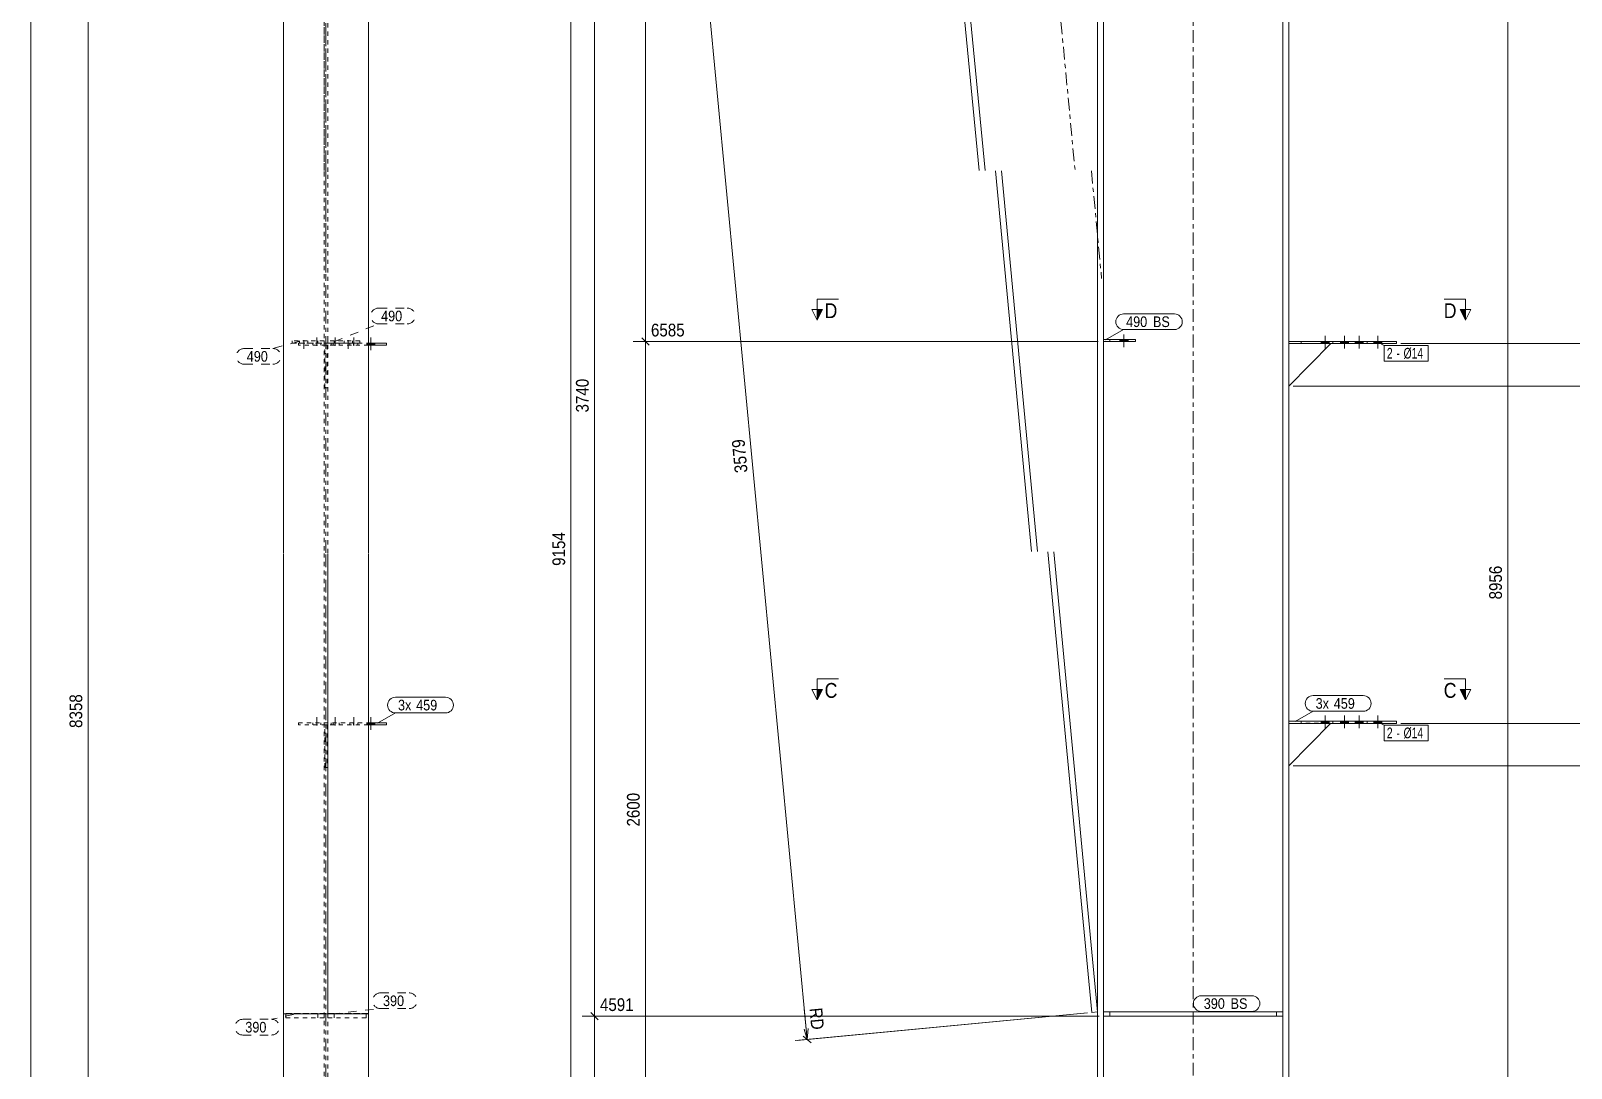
# Model space of a CAD drawing. Header units: millimetres. Extents: x 2 to 579, y 1 to 825.
# Drawn here: x 5 to 367.5, y 304.9 to 549 of the extents above; entities that cross this region are included whole.
import ezdxf

# ---------------------------------------------------------------- set-up
doc = ezdxf.new("R2010")
doc.units = ezdxf.units.MM
for name, pattern in [('XKITLINE00', [0]), ('XKITLINE01', [4, 1, -1, 1, -1]), ('XKITLINE02', [4, 2, -2]), ('XKITLINE03', [6, 3, -1, 1, -1])]:
    doc.linetypes.add(name, pattern=pattern)
for name, color, linetype, lineweight in [('Bolt', 3, 'Continuous', 0), ('BoltMark', 7, 'Continuous', 0), ('Dimensions', 7, 'Continuous', 0), ('DrawingSheet', 5, 'Continuous', 0), ('Part', 2, 'Continuous', 0), ('PartMark', 7, 'Continuous', 0), ('Section', 6, 'Continuous', 0)]:
    doc.layers.add(name, color=color, linetype=linetype, lineweight=lineweight)
doc.styles.add('ARIAL', font='ARIAL.TTF')
doc.styles.add('ARIAL_NARROW', font='ARIALN.TTF')

# ---------------------------------------------------------------- blocks, each defined once
blk = doc.blocks.new('*A19')
at = {"layer": 'Bolt'}
for points in [[(310.5, 386.52), (310.5, 386.02), (308.62, 386.02), (308.62, 386.52)], [(318.55, 386.52), (318.55, 386.02), (316.67, 386.02), (316.67, 386.52)]]:
    blk.add_hatch(color=3, dxfattribs=at).paths.add_polyline_path(points, flags=17)
at = {"layer": 'Bolt', "color": 3, "linetype": 'XKITLINE00', "lineweight": 0}
for p, q in [((309.56, 387.86), (309.56, 384.86)), ((317.61, 387.86), (317.61, 384.86)), ((308.62, 386.52), (308.62, 386.02)), ((310.5, 386.52), (310.5, 386.02)), ((316.67, 386.52), (316.67, 386.02)), ((318.55, 386.52), (318.55, 386.02))]:
    blk.add_line(p, q, dxfattribs=at)
blk = doc.blocks.new('*A20')
at = {"layer": 'Bolt'}
for points in [[(310.5, 386.52), (310.5, 386.02), (308.62, 386.02), (308.62, 386.52)], [(318.55, 386.52), (318.55, 386.02), (316.67, 386.02), (316.67, 386.52)]]:
    blk.add_hatch(color=3, dxfattribs=at).paths.add_polyline_path(points, flags=17)
at = {"layer": 'Bolt', "color": 3, "linetype": 'XKITLINE00', "lineweight": 0}
for p, q in [((309.56, 387.86), (309.56, 384.86)), ((317.61, 387.86), (317.61, 384.86)), ((308.62, 386.52), (308.62, 386.02)), ((310.5, 386.52), (310.5, 386.02)), ((316.67, 386.52), (316.67, 386.02)), ((318.55, 386.52), (318.55, 386.02))]:
    blk.add_line(p, q, dxfattribs=at)
blk = doc.blocks.new('*A21')
at = {"layer": 'Bolt'}
for points in [[(310.5, 475.86), (310.5, 475.36), (308.62, 475.36), (308.62, 475.86)], [(318.55, 475.86), (318.55, 475.36), (316.67, 475.36), (316.67, 475.86)]]:
    blk.add_hatch(color=3, dxfattribs=at).paths.add_polyline_path(points, flags=17)
at = {"layer": 'Bolt', "color": 3, "linetype": 'XKITLINE00', "lineweight": 0}
for p, q in [((308.62, 475.86), (308.62, 475.36)), ((309.56, 477.2), (309.56, 474.2)), ((310.5, 475.86), (310.5, 475.36)), ((316.67, 475.86), (316.67, 475.36)), ((317.61, 477.2), (317.61, 474.2)), ((318.55, 475.86), (318.55, 475.36))]:
    blk.add_line(p, q, dxfattribs=at)
blk = doc.blocks.new('*A22')
at = {"layer": 'Bolt'}
for points in [[(310.5, 475.86), (310.5, 475.36), (308.62, 475.36), (308.62, 475.86)], [(318.55, 475.86), (318.55, 475.36), (316.67, 475.36), (316.67, 475.86)]]:
    blk.add_hatch(color=3, dxfattribs=at).paths.add_polyline_path(points, flags=17)
at = {"layer": 'Bolt', "color": 3, "linetype": 'XKITLINE00', "lineweight": 0}
for p, q in [((308.62, 475.86), (308.62, 475.36)), ((309.56, 477.2), (309.56, 474.2)), ((310.5, 475.86), (310.5, 475.36)), ((316.67, 475.86), (316.67, 475.36)), ((317.61, 477.2), (317.61, 474.2)), ((318.55, 475.86), (318.55, 475.36))]:
    blk.add_line(p, q, dxfattribs=at)
blk = doc.blocks.new('*A25')
at = {"layer": 'Bolt', "color": 3, "linetype": 'XKITLINE02', "lineweight": 0}
for p, q in [((261.25, 475.86), (261.25, 476.36)), ((262.23, 474.51), (262.23, 477.51)), ((263.21, 475.86), (263.21, 476.36))]:
    blk.add_line(p, q, dxfattribs=at)
blk = doc.blocks.new('*A26')
at = {"layer": 'Bolt'}
blk.add_hatch(color=3, dxfattribs=at).paths.add_polyline_path([(261.25, 475.86), (261.25, 476.36), (263.21, 476.36), (263.21, 475.86)], flags=17)
at = {"layer": 'Bolt', "color": 3, "linetype": 'XKITLINE00', "lineweight": 0}
for p, q in [((261.25, 475.86), (261.25, 476.36)), ((262.23, 474.51), (262.23, 477.51)), ((263.21, 475.86), (263.21, 476.36))]:
    blk.add_line(p, q, dxfattribs=at)
blk = doc.blocks.new('*A30')
at = {"layer": 'Part'}
blk.add_hatch(color=2, dxfattribs=at).paths.add_polyline_path([(300.23, 208.45), (301.83, 208.45), (301.03, 207.05)], flags=17)
at = {"layer": 'Part', "color": 7, "linetype": 'XKITLINE01', "lineweight": 0}
for p, q in [((301.03, 672.6), (256.03, 637.13)), ((257.43, 638.23), (257.43, 610.55)), ((256.03, 637.13), (256.03, 610.7)), ((256.03, 166.66), (301.03, 166.66))]:
    blk.add_line(p, q, dxfattribs=at)
at = {"layer": 'Part', "color": 2, "linetype": 'XKITLINE00', "lineweight": 0}
for p, q in [((299.63, 671.5), (299.63, 516.14)), ((301.03, 516.14), (301.03, 672.6)), ((256.03, 610.7), (256.03, 516.14)), ((257.43, 610.55), (257.43, 516.14)), ((256.03, 516.04), (256.03, 426.48)), ((257.43, 516.04), (257.43, 426.48)), ((299.63, 516.04), (299.63, 426.48)), ((301.03, 426.48), (301.03, 516.04)), ((256.03, 426.38), (256.03, 207.14)), ((257.43, 426.38), (257.43, 207.14)), ((299.63, 426.38), (299.63, 207.14)), ((301.03, 207.14), (301.03, 426.38)), ((256.03, 207.04), (256.03, 166.66)), ((257.43, 207.04), (257.43, 166.66)), ((299.63, 207.04), (299.63, 166.66)), ((301.03, 207.05), (300.23, 208.45)), ((300.23, 208.45), (301.83, 208.45)), ((301.83, 208.45), (301.03, 207.05)), ((301.03, 166.66), (301.03, 207.04))]:
    blk.add_line(p, q, dxfattribs=at)
at = {"layer": 'Part', "color": 7, "linetype": 'XKITLINE03', "lineweight": 0}
for p, q in [((278.53, 516.14), (278.53, 664.87)), ((278.53, 426.48), (278.53, 516.04)), ((278.53, 207.14), (278.53, 426.38)), ((278.53, 156.66), (278.53, 207.04))]:
    blk.add_line(p, q, dxfattribs=at)
at = {"layer": 'Part', "color": 2, "linetype": 'XKITLINE00', "lineweight": 0}
blk.add_circle((301.03, 207.95), 1, dxfattribs=at)
blk = doc.blocks.new('*A32')
at = {"layer": 'Part', "color": 7, "linetype": 'XKITLINE01', "lineweight": 0}
for p, q in [((299.63, 318.13), (257.43, 318.13)), ((257.43, 318.13), (257.43, 317.13)), ((257.43, 317.13), (299.63, 317.13)), ((258.93, 317.13), (258.93, 318.13)), ((298.13, 317.13), (298.13, 318.13)), ((299.63, 317.13), (299.63, 318.13))]:
    blk.add_line(p, q, dxfattribs=at)
blk = doc.blocks.new('*A33')
at = {"layer": 'Part', "color": 2, "linetype": 'XKITLINE00', "lineweight": 0}
for p, q in [((257.43, 318.13), (299.63, 318.13)), ((257.43, 317.13), (299.63, 317.13))]:
    blk.add_line(p, q, dxfattribs=at)
at = {"layer": 'Part', "color": 7, "linetype": 'XKITLINE01', "lineweight": 0}
for p, q in [((257.43, 318.13), (257.43, 317.13)), ((258.93, 317.13), (258.93, 318.13)), ((298.13, 318.13), (298.13, 317.13)), ((299.63, 317.13), (299.63, 318.13))]:
    blk.add_line(p, q, dxfattribs=at)
blk = doc.blocks.new('*A34')
at = {"layer": 'Part', "color": 7, "linetype": 'XKITLINE01', "lineweight": 0}
for p, q in [((219.38, 608.24), (254.87, 636.21)), ((254.87, 636.21), (256.03, 635.66)), ((256.04, 635.66), (254.87, 636.21)), ((256.03, 516.14), (256.03, 635.66)), ((256.03, 635.66), (256.04, 635.66)), ((256.03, 516.14), (256.04, 635.66)), ((256.03, 426.48), (256.03, 516.04)), ((256.03, 426.48), (256.03, 516.04)), ((256.03, 318.13), (256.03, 426.38)), ((256.03, 318.13), (256.03, 426.38))]:
    blk.add_line(p, q, dxfattribs=at)
at = {"layer": 'Part', "color": 7, "linetype": 'XKITLINE03', "lineweight": 0}
for p, q in [((239.47, 634.77), (250.73, 516.14)), ((254.57, 516.04), (256.98, 490.71))]:
    blk.add_line(p, q, dxfattribs=at)
at = {"layer": 'Part', "color": 2, "linetype": 'XKITLINE00', "lineweight": 0}
for p, q in [((220.69, 609.27), (229.54, 516.14)), ((228.13, 516.14), (219.38, 608.24)), ((240.47, 426.48), (231.97, 516.04)), ((233.38, 516.04), (241.88, 426.48)), ((254.64, 318), (244.35, 426.38)), ((245.75, 426.38), (256.03, 318.13)), ((256.03, 318.13), (254.64, 318))]:
    blk.add_line(p, q, dxfattribs=at)
blk = doc.blocks.new('*A45')
at = {"layer": 'Part', "color": 2, "linetype": 'XKITLINE00', "lineweight": 0}
blk.add_line((310.93, 386.03), (301.03, 376.02), dxfattribs=at)
at = {"layer": 'Part', "color": 7, "linetype": 'XKITLINE01', "lineweight": 0}
for p, q in [((301.03, 386.02), (310.93, 386.03)), ((301.03, 376.02), (301.03, 386.02))]:
    blk.add_line(p, q, dxfattribs=at)
blk = doc.blocks.new('*A46')
at = {"layer": 'Part', "color": 2, "linetype": 'XKITLINE00', "lineweight": 0}
for p, q in [((326.37, 386.52), (301.03, 386.52)), ((326.37, 386.02), (301.03, 386.02)), ((303.91, 386.02), (303.91, 386.52)), ((319.46, 386.02), (319.46, 386.52)), ((326.37, 386.02), (326.37, 386.52))]:
    blk.add_line(p, q, dxfattribs=at)
at = {"layer": 'Part', "color": 7, "linetype": 'XKITLINE01', "lineweight": 0}
for p, q in [((301.03, 386.52), (301.03, 386.02)), ((301.03, 386.02), (301.03, 386.52)), ((311.42, 386.02), (311.42, 386.52))]:
    blk.add_line(p, q, dxfattribs=at)
blk = doc.blocks.new('*A47')
at = {"layer": 'Part', "color": 2, "linetype": 'XKITLINE00', "lineweight": 0}
blk.add_line((310.93, 475.37), (301.03, 465.36), dxfattribs=at)
at = {"layer": 'Part', "color": 7, "linetype": 'XKITLINE01', "lineweight": 0}
for p, q in [((301.03, 475.36), (310.93, 475.37)), ((301.03, 465.36), (301.03, 475.36))]:
    blk.add_line(p, q, dxfattribs=at)
blk = doc.blocks.new('*A48')
at = {"layer": 'Part', "color": 2, "linetype": 'XKITLINE00', "lineweight": 0}
for p, q in [((326.37, 475.86), (301.03, 475.86)), ((326.37, 475.36), (301.03, 475.36)), ((303.91, 475.36), (303.91, 475.86)), ((319.46, 475.36), (319.46, 475.86)), ((326.37, 475.36), (326.37, 475.86))]:
    blk.add_line(p, q, dxfattribs=at)
at = {"layer": 'Part', "color": 7, "linetype": 'XKITLINE01', "lineweight": 0}
for p, q in [((301.03, 475.86), (301.03, 475.36)), ((301.03, 475.36), (301.03, 475.86)), ((311.42, 475.36), (311.42, 475.86))]:
    blk.add_line(p, q, dxfattribs=at)
blk = doc.blocks.new('*A51')
at = {"layer": 'Part', "color": 7, "linetype": 'XKITLINE01', "lineweight": 0}
for p, q in [((264.93, 476.36), (257.43, 476.36)), ((257.43, 476.36), (257.43, 475.86)), ((257.43, 475.86), (264.93, 475.86)), ((258.93, 475.86), (258.93, 476.36)), ((264.93, 475.86), (264.93, 476.36))]:
    blk.add_line(p, q, dxfattribs=at)
blk = doc.blocks.new('*A52')
at = {"layer": 'Part', "color": 2, "linetype": 'XKITLINE00', "lineweight": 0}
for p, q in [((257.43, 476.36), (264.93, 476.36)), ((264.93, 475.86), (257.43, 475.86)), ((264.93, 476.36), (264.93, 475.86))]:
    blk.add_line(p, q, dxfattribs=at)
at = {"layer": 'Part', "color": 7, "linetype": 'XKITLINE01', "lineweight": 0}
for p, q in [((257.43, 475.86), (257.43, 476.36)), ((258.93, 475.86), (258.93, 476.36))]:
    blk.add_line(p, q, dxfattribs=at)
blk = doc.blocks.new('*A57')
at = {"layer": 'Bolt'}
for points in [[(315.06, 386.52), (315.06, 386.02), (313.16, 386.02), (313.16, 386.52)], [(322.95, 386.52), (322.95, 386.02), (321.05, 386.02), (321.05, 386.52)]]:
    blk.add_hatch(color=3, dxfattribs=at).paths.add_polyline_path(points, flags=17)
at = {"layer": 'Bolt', "color": 3, "linetype": 'XKITLINE00', "lineweight": 0}
for p, q in [((314.11, 387.86), (314.11, 384.86)), ((322, 387.86), (322, 384.86)), ((313.16, 386.52), (313.16, 386.02)), ((315.06, 386.52), (315.06, 386.02)), ((321.05, 386.52), (321.05, 386.02)), ((322.95, 386.52), (322.95, 386.02))]:
    blk.add_line(p, q, dxfattribs=at)
blk = doc.blocks.new('*A58')
at = {"layer": 'Bolt'}
for points in [[(315.06, 475.86), (315.06, 475.36), (313.16, 475.36), (313.16, 475.86)], [(322.95, 475.86), (322.95, 475.36), (321.05, 475.36), (321.05, 475.86)]]:
    blk.add_hatch(color=3, dxfattribs=at).paths.add_polyline_path(points, flags=17)
at = {"layer": 'Bolt', "color": 3, "linetype": 'XKITLINE00', "lineweight": 0}
for p, q in [((313.16, 475.86), (313.16, 475.36)), ((314.11, 477.2), (314.11, 474.2)), ((315.06, 475.86), (315.06, 475.36)), ((321.05, 475.86), (321.05, 475.36)), ((322, 477.2), (322, 474.2)), ((322.95, 475.86), (322.95, 475.36))]:
    blk.add_line(p, q, dxfattribs=at)
blk = doc.blocks.new('*A65')
at = {"layer": 'Bolt'}
blk.add_hatch(color=3, dxfattribs=at).paths.add_polyline_path([(85.94, 386.16), (85.94, 385.66), (84.07, 385.66), (84.07, 386.16)], flags=17)
at = {"layer": 'Bolt', "color": 3, "linetype": 'XKITLINE02', "lineweight": 0}
for p, q in [((80.05, 386.16), (80.05, 385.66)), ((80.99, 387.5), (80.99, 384.5)), ((81.93, 386.16), (81.93, 385.66))]:
    blk.add_line(p, q, dxfattribs=at)
at = {"layer": 'Bolt', "color": 3, "linetype": 'XKITLINE00', "lineweight": 0}
for p, q in [((84.07, 386.16), (84.07, 385.66)), ((85.01, 387.5), (85.01, 384.5)), ((85.94, 386.16), (85.94, 385.66))]:
    blk.add_line(p, q, dxfattribs=at)
blk = doc.blocks.new('*A66')
at = {"layer": 'Bolt'}
blk.add_hatch(color=3, dxfattribs=at).paths.add_polyline_path([(85.94, 386.16), (85.94, 385.66), (84.07, 385.66), (84.07, 386.16)], flags=17)
at = {"layer": 'Bolt', "color": 3, "linetype": 'XKITLINE02', "lineweight": 0}
for p, q in [((80.05, 386.16), (80.05, 385.66)), ((80.99, 387.5), (80.99, 384.5)), ((81.93, 386.16), (81.93, 385.66))]:
    blk.add_line(p, q, dxfattribs=at)
at = {"layer": 'Bolt', "color": 3, "linetype": 'XKITLINE00', "lineweight": 0}
for p, q in [((84.07, 386.16), (84.07, 385.66)), ((85.01, 387.5), (85.01, 384.5)), ((85.94, 386.16), (85.94, 385.66))]:
    blk.add_line(p, q, dxfattribs=at)
blk = doc.blocks.new('*A67')
at = {"layer": 'Bolt'}
blk.add_hatch(color=3, dxfattribs=at).paths.add_polyline_path([(85.94, 475.5), (85.94, 475), (84.07, 475), (84.07, 475.5)], flags=17)
at = {"layer": 'Bolt', "color": 3, "linetype": 'XKITLINE02', "lineweight": 0}
for p, q in [((80.05, 475.5), (80.05, 475)), ((80.99, 476.84), (80.99, 473.84)), ((81.93, 475.5), (81.93, 475))]:
    blk.add_line(p, q, dxfattribs=at)
at = {"layer": 'Bolt', "color": 3, "linetype": 'XKITLINE00', "lineweight": 0}
for p, q in [((84.07, 475.5), (84.07, 475)), ((85.01, 476.84), (85.01, 473.84)), ((85.94, 475.5), (85.94, 475))]:
    blk.add_line(p, q, dxfattribs=at)
blk = doc.blocks.new('*A68')
at = {"layer": 'Bolt'}
blk.add_hatch(color=3, dxfattribs=at).paths.add_polyline_path([(85.94, 475.5), (85.94, 475), (84.07, 475), (84.07, 475.5)], flags=17)
at = {"layer": 'Bolt', "color": 3, "linetype": 'XKITLINE02', "lineweight": 0}
for p, q in [((80.05, 475.5), (80.05, 475)), ((80.99, 476.84), (80.99, 473.84)), ((81.93, 475.5), (81.93, 475))]:
    blk.add_line(p, q, dxfattribs=at)
at = {"layer": 'Bolt', "color": 3, "linetype": 'XKITLINE00', "lineweight": 0}
for p, q in [((84.07, 475.5), (84.07, 475)), ((85.01, 476.84), (85.01, 473.84)), ((85.94, 475.5), (85.94, 475))]:
    blk.add_line(p, q, dxfattribs=at)
blk = doc.blocks.new('*A71')
at = {"layer": 'Bolt', "color": 3, "linetype": 'XKITLINE02', "lineweight": 0}
for p, q in [((68.23, 475.5), (68.23, 476)), ((69.21, 474.15), (69.21, 477.15)), ((70.19, 475.5), (70.19, 476))]:
    blk.add_line(p, q, dxfattribs=at)
blk = doc.blocks.new('*A72')
at = {"layer": 'Bolt', "color": 3, "linetype": 'XKITLINE02', "lineweight": 0}
for p, q in [((78.73, 475.5), (78.73, 476)), ((79.71, 474.15), (79.71, 477.15)), ((80.69, 475.5), (80.69, 476))]:
    blk.add_line(p, q, dxfattribs=at)
blk = doc.blocks.new('*A76')
at = {"layer": 'Part'}
blk.add_hatch(color=2, dxfattribs=at).paths.add_polyline_path([(73.66, 208.08), (75.26, 208.08), (74.46, 206.68)], flags=17)
at = {"layer": 'Part', "color": 7, "linetype": 'XKITLINE01', "lineweight": 0}
for p, q in [((64.46, 672.24), (64.46, 515.78)), ((84.46, 672.24), (64.46, 672.24)), ((64.46, 671.13), (74.01, 671.13)), ((74.01, 671.13), (74.01, 515.78)), ((74.91, 515.78), (74.91, 671.13)), ((74.91, 671.13), (84.46, 671.13)), ((84.46, 515.78), (84.46, 672.24)), ((64.46, 637.86), (74.01, 637.86)), ((64.46, 636.76), (84.46, 636.76)), ((74.91, 637.86), (84.46, 637.86)), ((64.46, 515.68), (64.46, 426.12)), ((74.01, 515.68), (74.01, 426.12)), ((74.91, 426.12), (74.91, 515.68)), ((84.46, 426.12), (84.46, 515.68)), ((64.46, 426.02), (64.46, 317.63)), ((74.01, 426.02), (74.01, 206.78)), ((74.91, 206.78), (74.91, 426.02)), ((84.46, 317.63), (84.46, 426.02)), ((74.01, 206.68), (74.01, 166.3)), ((74.91, 166.3), (74.91, 206.68)), ((64.46, 166.3), (84.46, 166.3))]:
    blk.add_line(p, q, dxfattribs=at)
at = {"layer": 'Part', "color": 7, "linetype": 'XKITLINE03', "lineweight": 0}
for p, q in [((74.46, 515.78), (74.46, 664.5)), ((74.46, 426.12), (74.46, 515.68)), ((74.46, 206.78), (74.46, 426.02)), ((74.46, 156.3), (74.46, 206.68))]:
    blk.add_line(p, q, dxfattribs=at)
at = {"layer": 'Part', "color": 2, "linetype": 'XKITLINE00', "lineweight": 0}
for p, q in [((64.46, 206.78), (64.46, 317.63)), ((84.46, 317.63), (84.46, 206.78)), ((64.46, 166.3), (64.46, 206.68)), ((74.46, 206.68), (73.66, 208.08)), ((73.66, 208.08), (75.26, 208.08)), ((75.26, 208.08), (74.46, 206.68)), ((84.46, 206.68), (84.46, 166.3))]:
    blk.add_line(p, q, dxfattribs=at)
blk.add_circle((74.46, 207.58), 1, dxfattribs=at)
blk = doc.blocks.new('*A78')
at = {"layer": 'Part', "color": 7, "linetype": 'XKITLINE01', "lineweight": 0}
for p, q in [((74.01, 317.76), (65.01, 317.76)), ((65.01, 317.76), (65.01, 316.76)), ((65.01, 316.76), (74.01, 316.76)), ((72.51, 317.76), (72.51, 316.76)), ((74.01, 316.76), (74.01, 317.76))]:
    blk.add_line(p, q, dxfattribs=at)
blk = doc.blocks.new('*A79')
at = {"layer": 'Part', "color": 7, "linetype": 'XKITLINE01', "lineweight": 0}
for p, q in [((83.91, 317.76), (74.91, 317.76)), ((74.91, 317.76), (74.91, 316.76)), ((74.91, 316.76), (83.91, 316.76)), ((76.41, 317.76), (76.41, 316.76)), ((83.91, 316.76), (83.91, 317.76))]:
    blk.add_line(p, q, dxfattribs=at)
blk = doc.blocks.new('*A80')
at = {"layer": 'Part', "color": 7, "linetype": 'XKITLINE01', "lineweight": 0}
for p, q in [((74.01, 635.85), (74.01, 515.78)), ((74.91, 635.85), (74.01, 635.85)), ((74.01, 635.29), (74.91, 635.29)), ((74.91, 515.78), (74.91, 635.85)), ((74.01, 608.9), (64.46, 608.9)), ((64.46, 608.9), (64.46, 597.59)), ((64.46, 607.87), (84.46, 607.87)), ((84.46, 608.9), (74.91, 608.9)), ((84.46, 597.59), (84.46, 608.9)), ((74.01, 515.68), (74.01, 426.12)), ((74.91, 426.12), (74.91, 515.68)), ((74.01, 426.02), (74.01, 317.76)), ((74.91, 317.76), (74.91, 426.02)), ((84.46, 317.76), (64.46, 317.76))]:
    blk.add_line(p, q, dxfattribs=at)
at = {"layer": 'Part', "color": 7, "linetype": 'XKITLINE03', "lineweight": 0}
for p, q in [((74.46, 634.4), (74.46, 515.78)), ((74.46, 515.68), (74.46, 490.34))]:
    blk.add_line(p, q, dxfattribs=at)
at = {"layer": 'Part', "color": 2, "linetype": 'XKITLINE00', "lineweight": 0}
for p, q in [((64.46, 515.78), (64.46, 597.59)), ((84.46, 515.78), (84.46, 597.59)), ((64.46, 426.12), (64.46, 515.68)), ((84.46, 426.12), (84.46, 515.68)), ((64.46, 317.63), (64.46, 426.02)), ((84.46, 317.63), (84.46, 426.02)), ((84.46, 317.63), (64.46, 317.63))]:
    blk.add_line(p, q, dxfattribs=at)
blk = doc.blocks.new('*A91')
at = {"layer": 'Part', "color": 7, "linetype": 'XKITLINE01', "lineweight": 0}
for p, q in [((74.21, 385.66), (74.71, 385.66)), ((74.21, 375.66), (74.21, 385.66)), ((74.21, 385.66), (74.71, 385.66)), ((74.71, 385.66), (74.71, 375.66)), ((74.71, 375.66), (74.21, 375.66))]:
    blk.add_line(p, q, dxfattribs=at)
blk = doc.blocks.new('*A92')
at = {"layer": 'Part', "color": 7, "linetype": 'XKITLINE01', "lineweight": 0}
for p, q in [((67.96, 386.16), (67.96, 385.66)), ((67.96, 385.66), (67.96, 386.16)), ((67.96, 386.16), (84.46, 386.16)), ((84.46, 385.66), (67.96, 385.66)), ((76.18, 385.66), (76.18, 386.16)), ((80.96, 386.16), (80.96, 385.66)), ((80.96, 385.66), (80.96, 386.16))]:
    blk.add_line(p, q, dxfattribs=at)
at = {"layer": 'Part', "color": 2, "linetype": 'XKITLINE00', "lineweight": 0}
for p, q in [((88.72, 386.16), (84.46, 386.16)), ((88.72, 385.66), (84.46, 385.66)), ((88.72, 386.16), (88.72, 385.66))]:
    blk.add_line(p, q, dxfattribs=at)
blk = doc.blocks.new('*A93')
at = {"layer": 'Part', "color": 7, "linetype": 'XKITLINE01', "lineweight": 0}
for p, q in [((74.21, 475), (74.71, 475)), ((74.21, 465), (74.21, 475)), ((74.21, 475), (74.71, 475)), ((74.71, 475), (74.71, 465)), ((74.71, 465), (74.21, 465))]:
    blk.add_line(p, q, dxfattribs=at)
blk = doc.blocks.new('*A94')
at = {"layer": 'Part', "color": 7, "linetype": 'XKITLINE01', "lineweight": 0}
for p, q in [((67.96, 475.5), (67.96, 475)), ((67.96, 475), (67.96, 475.5)), ((67.96, 475.5), (84.46, 475.5)), ((84.46, 475), (67.96, 475)), ((76.18, 475), (76.18, 475.5)), ((80.96, 475.5), (80.96, 475)), ((80.96, 475), (80.96, 475.5))]:
    blk.add_line(p, q, dxfattribs=at)
at = {"layer": 'Part', "color": 2, "linetype": 'XKITLINE00', "lineweight": 0}
for p, q in [((88.72, 475.5), (84.46, 475.5)), ((88.72, 475), (84.46, 475)), ((88.72, 475.5), (88.72, 475))]:
    blk.add_line(p, q, dxfattribs=at)
blk = doc.blocks.new('*A97')
at = {"layer": 'Part', "color": 7, "linetype": 'XKITLINE01', "lineweight": 0}
for p, q in [((74.01, 476), (66.51, 476)), ((66.51, 476), (66.51, 475.5)), ((66.51, 475.5), (74.01, 475.5)), ((72.51, 475.5), (72.51, 476)), ((74.01, 475.5), (74.01, 476))]:
    blk.add_line(p, q, dxfattribs=at)
blk = doc.blocks.new('*A98')
at = {"layer": 'Part', "color": 7, "linetype": 'XKITLINE01', "lineweight": 0}
for p, q in [((82.41, 476), (74.91, 476)), ((74.91, 476), (74.91, 475.5)), ((74.91, 475.5), (82.41, 475.5)), ((76.41, 475.5), (76.41, 476)), ((82.41, 475.5), (82.41, 476))]:
    blk.add_line(p, q, dxfattribs=at)
blk = doc.blocks.new('*A103')
at = {"layer": 'Bolt', "color": 3, "linetype": 'XKITLINE02', "lineweight": 0}
for p, q in [((71.35, 386.16), (71.35, 385.66)), ((72.3, 387.5), (72.3, 384.5)), ((73.25, 386.16), (73.25, 385.66)), ((75.68, 386.16), (75.68, 385.66)), ((76.63, 387.5), (76.63, 384.5)), ((77.58, 386.16), (77.58, 385.66))]:
    blk.add_line(p, q, dxfattribs=at)
blk = doc.blocks.new('*A104')
at = {"layer": 'Bolt', "color": 3, "linetype": 'XKITLINE02', "lineweight": 0}
for p, q in [((71.35, 475.5), (71.35, 475)), ((72.3, 476.84), (72.3, 473.84)), ((73.25, 475.5), (73.25, 475)), ((75.68, 475.5), (75.68, 475)), ((76.63, 476.84), (76.63, 473.84)), ((77.58, 475.5), (77.58, 475))]:
    blk.add_line(p, q, dxfattribs=at)
blk = doc.blocks.new('*A177')
at = {"layer": 'DrawingSheet', "color": 5, "linetype": 'XKITLINE00', "lineweight": 0}
blk.add_line((5, 825), (5, 5), dxfattribs=at)
blk = doc.blocks.new('*A185')
at = {"layer": 'Dimensions', "color": 7, "linetype": 'XKITLINE00', "lineweight": 0}
blk.add_line((132.09, 164.66), (132.09, 690.38), dxfattribs=at)
at = {"layer": 'Dimensions', "color": 3, "style": 'ARIAL', "width": 0.85}
blk.add_text('9154', height=3, rotation=90.0002, dxfattribs=at).set_placement((130.74, 423.07))
blk = doc.blocks.new('*A192')
at = {"layer": 'Section'}
for points in [[(191.29, 394.02), (190.04, 391.52), (190.04, 394.02)], [(342.6, 394.02), (342.6, 391.52), (341.35, 394.02)]]:
    blk.add_hatch(color=3, dxfattribs=at).paths.add_polyline_path(points, flags=17)
at = {"layer": 'Section', "color": 1, "linetype": 'XKITLINE00', "lineweight": 0}
for p, q in [((190.04, 396.52), (195.04, 396.52)), ((190.04, 396.52), (190.04, 391.52)), ((342.6, 396.52), (337.6, 396.52)), ((342.6, 396.52), (342.6, 391.52))]:
    blk.add_line(p, q, dxfattribs=at)
at = {"layer": 'Section', "color": 3, "linetype": 'XKITLINE00', "lineweight": 0}
for p, q in [((190.04, 391.52), (188.79, 394.02)), ((191.29, 394.02), (188.79, 394.02)), ((190.04, 391.52), (191.29, 394.02)), ((341.35, 394.02), (343.85, 394.02)), ((342.6, 391.52), (341.35, 394.02)), ((343.85, 394.02), (342.6, 391.52))]:
    blk.add_line(p, q, dxfattribs=at)
at = {"layer": 'Section', "color": 7, "style": 'ARIAL', "width": 0.85}
for p in [(191.79, 392.02), (337.48, 392.02)]:
    blk.add_text('C', height=3.5, dxfattribs=at).set_placement(p)
blk = doc.blocks.new('*A194')
at = {"layer": 'Section'}
for points in [[(191.29, 483.36), (190.04, 480.86), (190.04, 483.36)], [(342.6, 483.36), (342.6, 480.86), (341.35, 483.36)]]:
    blk.add_hatch(color=3, dxfattribs=at).paths.add_polyline_path(points, flags=17)
at = {"layer": 'Section', "color": 1, "linetype": 'XKITLINE00', "lineweight": 0}
for p, q in [((190.04, 485.86), (195.04, 485.86)), ((190.04, 485.86), (190.04, 480.86)), ((342.6, 485.86), (337.6, 485.86)), ((342.6, 485.86), (342.6, 480.86))]:
    blk.add_line(p, q, dxfattribs=at)
at = {"layer": 'Section', "color": 3, "linetype": 'XKITLINE00', "lineweight": 0}
for p, q in [((190.04, 480.86), (188.79, 483.36)), ((191.29, 483.36), (188.79, 483.36)), ((190.04, 480.86), (191.29, 483.36)), ((341.35, 483.36), (343.85, 483.36)), ((342.6, 480.86), (341.35, 483.36)), ((343.85, 483.36), (342.6, 480.86))]:
    blk.add_line(p, q, dxfattribs=at)
at = {"layer": 'Section', "color": 7, "style": 'ARIAL', "width": 0.85}
for p in [(191.79, 481.36), (337.48, 481.36)]:
    blk.add_text('D', height=3.5, dxfattribs=at).set_placement(p)
blk = doc.blocks.new('*A196')
at = {"layer": 'Dimensions', "color": 7, "linetype": 'XKITLINE00', "lineweight": 0}
for p, q in [((302.03, 672.6), (354.93, 672.6)), ((351.68, 673.45), (353.38, 671.76)), ((352.53, 166.66), (352.53, 672.6)), ((351.68, 167.51), (353.38, 165.82)), ((302.03, 166.66), (354.93, 166.66))]:
    blk.add_line(p, q, dxfattribs=at)
at = {"layer": 'Dimensions', "color": 3}
for p in [(352.53, 672.6), (352.53, 166.66)]:
    blk.add_point(p, dxfattribs=at)
at = {"layer": 'Dimensions', "color": 3, "style": 'ARIAL', "width": 0.85}
blk.add_text('8956', height=3, rotation=90.0002, dxfattribs=at).set_placement((351.18, 415.18))
blk = doc.blocks.new('*A197')
at = {"layer": 'Dimensions', "color": 7, "linetype": 'XKITLINE00', "lineweight": 0}
for p, q in [((300.03, 672.6), (146.78, 672.6)), ((148.78, 673.45), (150.48, 671.76)), ((149.63, 475.86), (149.63, 672.6)), ((256.13, 475.86), (146.78, 475.86)), ((148.78, 476.71), (150.48, 475.02))]:
    blk.add_line(p, q, dxfattribs=at)
at = {"layer": 'Dimensions', "color": 3}
for p in [(149.63, 672.6), (149.63, 475.86)]:
    blk.add_point(p, dxfattribs=at)
at = {"layer": 'Dimensions', "color": 3, "style": 'ARIAL', "width": 0.85}
blk.add_text('8956', height=3, dxfattribs=at).set_placement((150.93, 673.8))
blk.add_text('2371', height=3, rotation=90.0002, dxfattribs=at).set_placement((148.28, 569.78))
blk = doc.blocks.new('*A198')
at = {"layer": 'Dimensions', "color": 7, "linetype": 'XKITLINE00', "lineweight": 0}
for p, q in [((270.19, 610.11), (134.78, 610.11)), ((136.78, 610.95), (138.48, 609.26)), ((137.63, 317.13), (137.63, 610.11)), ((256.43, 317.13), (134.78, 317.13)), ((136.78, 317.98), (138.48, 316.28))]:
    blk.add_line(p, q, dxfattribs=at)
at = {"layer": 'Dimensions', "color": 3}
for p in [(137.63, 610.11), (137.63, 317.13)]:
    blk.add_point(p, dxfattribs=at)
at = {"layer": 'Dimensions', "color": 3, "style": 'ARIAL', "width": 0.85}
blk.add_text('8331', height=3, dxfattribs=at).set_placement((138.93, 611.31))
blk.add_text('3740', height=3, rotation=90.0002, dxfattribs=at).set_placement((136.28, 459.17))
blk = doc.blocks.new('*A202')
at = {"layer": 'Dimensions', "color": 7, "linetype": 'XKITLINE00', "lineweight": 0}
for p, q in [((302.03, 376.02), (391.93, 376.02)), ((388.68, 376.87), (390.38, 375.18)), ((389.53, 256.02), (389.53, 376.02)), ((327.37, 256.02), (391.93, 256.02)), ((388.68, 256.87), (390.38, 255.18))]:
    blk.add_line(p, q, dxfattribs=at)
at = {"layer": 'Dimensions', "color": 3}
for p in [(389.53, 376.02), (389.53, 256.02)]:
    blk.add_point(p, dxfattribs=at)
at = {"layer": 'Dimensions', "color": 3, "style": 'ARIAL', "width": 0.85}
blk.add_text('5180', height=3, dxfattribs=at).set_placement((374.83, 377.22))
blk.add_text('1200', height=3, rotation=90.0002, dxfattribs=at).set_placement((388.18, 311.57))
blk = doc.blocks.new('*A203')
at = {"layer": 'Dimensions', "color": 7, "linetype": 'XKITLINE00', "lineweight": 0}
for p, q in [((327.37, 386.02), (391.93, 386.02)), ((388.68, 386.87), (390.38, 385.18)), ((389.53, 376.02), (389.53, 386.02)), ((302.03, 376.02), (391.93, 376.02)), ((388.68, 376.87), (390.38, 375.18))]:
    blk.add_line(p, q, dxfattribs=at)
at = {"layer": 'Dimensions', "color": 3}
for p in [(389.53, 386.02), (389.53, 376.02)]:
    blk.add_point(p, dxfattribs=at)
at = {"layer": 'Dimensions', "color": 3, "style": 'ARIAL', "width": 0.85}
blk.add_text('5280', height=3, dxfattribs=at).set_placement((379.33, 387.22))
blk.add_text('100', height=3, rotation=90.0002, dxfattribs=at).set_placement((388.18, 377.69))
blk = doc.blocks.new('*A204')
at = {"layer": 'Dimensions', "color": 7, "linetype": 'XKITLINE00', "lineweight": 0}
for p, q in [((302.03, 465.36), (391.93, 465.36)), ((388.68, 466.21), (390.38, 464.52)), ((389.53, 386.02), (389.53, 465.36)), ((327.37, 386.02), (391.93, 386.02)), ((388.68, 386.87), (390.38, 385.18))]:
    blk.add_line(p, q, dxfattribs=at)
at = {"layer": 'Dimensions', "color": 3}
for p in [(389.53, 465.36), (389.53, 386.02)]:
    blk.add_point(p, dxfattribs=at)
at = {"layer": 'Dimensions', "color": 3, "style": 'ARIAL', "width": 0.85}
blk.add_text('6480', height=3, dxfattribs=at).set_placement((374.83, 466.56))
blk.add_text('1200', height=3, rotation=90.0002, dxfattribs=at).set_placement((388.18, 421.24))
blk = doc.blocks.new('*A205')
at = {"layer": 'Dimensions', "color": 7, "linetype": 'XKITLINE00', "lineweight": 0}
for p, q in [((327.37, 475.36), (391.93, 475.36)), ((388.68, 476.21), (390.38, 474.52)), ((389.53, 465.36), (389.53, 475.36)), ((302.03, 465.36), (391.93, 465.36)), ((388.68, 466.21), (390.38, 464.52))]:
    blk.add_line(p, q, dxfattribs=at)
at = {"layer": 'Dimensions', "color": 3}
for p in [(389.53, 475.36), (389.53, 465.36)]:
    blk.add_point(p, dxfattribs=at)
at = {"layer": 'Dimensions', "color": 3, "style": 'ARIAL', "width": 0.85}
blk.add_text('6580', height=3, dxfattribs=at).set_placement((379.33, 476.56))
blk.add_text('100', height=3, rotation=90.0002, dxfattribs=at).set_placement((388.18, 467.03))
blk = doc.blocks.new('*A206')
at = {"layer": 'Dimensions', "color": 7, "linetype": 'XKITLINE00', "lineweight": 0}
for p, q in [((302.03, 555.02), (391.93, 555.02)), ((388.68, 555.87), (390.38, 554.18)), ((389.53, 475.36), (389.53, 555.02)), ((327.37, 475.36), (391.93, 475.36)), ((388.68, 476.21), (390.38, 474.52))]:
    blk.add_line(p, q, dxfattribs=at)
at = {"layer": 'Dimensions', "color": 3}
for p in [(389.53, 555.02), (389.53, 475.36)]:
    blk.add_point(p, dxfattribs=at)
at = {"layer": 'Dimensions', "color": 3, "style": 'ARIAL', "width": 0.85}
blk.add_text('7780', height=3, dxfattribs=at).set_placement((374.83, 556.22))
blk.add_text('1200', height=3, rotation=90.0002, dxfattribs=at).set_placement((388.18, 510.74))
blk = doc.blocks.new('*A213')
at = {"layer": 'Dimensions', "color": 7, "linetype": 'XKITLINE00', "lineweight": 0}
for p, q in [((219.81, 593.21), (158.65, 587.4)), ((160.56, 588.44), (162.41, 586.91)), ((187.7, 311.64), (161.48, 587.67)), ((253.64, 317.9), (184.86, 311.37)), ((253.64, 317.9), (185.31, 311.41)), ((187.01, 318.83), (187.7, 311.64)), ((186.77, 312.4), (188.62, 310.88)), ((186.96, 314.08), (187.7, 311.64)), ((187.96, 314.18), (187.7, 311.64))]:
    blk.add_line(p, q, dxfattribs=at)
at = {"layer": 'Dimensions', "color": 3}
for p in [(161.48, 587.67), (187.7, 311.64)]:
    blk.add_point(p, dxfattribs=at)
at = {"layer": 'Dimensions', "color": 7}
blk.add_point((187.7, 311.64), dxfattribs=at)
at = {"layer": 'Dimensions', "color": 3, "style": 'ARIAL', "width": 0.85}
for s, rotation, p in [('3579', 5.4259, (162.66, 588.99)), ('3579', 95.4261, (173.67, 445.1)), ('RD', -84.5743, (188.21, 318.94))]:
    blk.add_text(s, height=3, rotation=rotation, dxfattribs=at).set_placement(p)
blk = doc.blocks.new('*A220')
at = {"layer": 'BoltMark', "color": 7, "linetype": 'XKITLINE00', "lineweight": 0}
for p, q in [((322, 386.36), (323.5, 385.62)), ((323.5, 385.62), (333.79, 385.62)), ((323.5, 381.92), (323.5, 385.62)), ((333.79, 381.92), (333.79, 385.62)), ((323.5, 381.92), (333.79, 381.92))]:
    blk.add_line(p, q, dxfattribs=at)
at = {"layer": 'BoltMark', "color": 3, "style": 'ARIAL_NARROW', "width": 0.85}
for s, p in [('2', (324.1, 382.52)), ('Ø14', (328.03, 382.52)), ('-', (326.37, 382.52))]:
    blk.add_text(s, height=2.5, dxfattribs=at).set_placement(p)
blk = doc.blocks.new('*A221')
at = {"layer": 'BoltMark', "color": 7, "linetype": 'XKITLINE00', "lineweight": 0}
for p, q in [((322, 475.7), (323.5, 474.96)), ((323.5, 474.96), (333.79, 474.96)), ((323.5, 471.26), (323.5, 474.96)), ((333.79, 471.26), (333.79, 474.96)), ((323.5, 471.26), (333.79, 471.26))]:
    blk.add_line(p, q, dxfattribs=at)
at = {"layer": 'BoltMark', "color": 3, "style": 'ARIAL_NARROW', "width": 0.85}
for s, p in [('2', (324.1, 471.86)), ('-', (326.37, 471.86)), ('Ø14', (328.03, 471.86))]:
    blk.add_text(s, height=2.5, dxfattribs=at).set_placement(p)
blk = doc.blocks.new('*A238')
at = {"layer": 'PartMark', "color": 7, "linetype": 'XKITLINE00', "lineweight": 0}
for p, q in [((306.74, 392.55), (318.52, 392.55)), ((302.5, 386.45), (306.74, 388.85)), ((306.74, 388.85), (318.52, 388.85))]:
    blk.add_line(p, q, dxfattribs=at)
for centre, start, end in [((306.74, 390.7), 90, 270), ((318.52, 390.7), 270, 90)]:
    blk.add_arc(centre, 1.85, start, end, dxfattribs=at)
at = {"layer": 'PartMark', "color": 3, "style": 'ARIAL', "width": 0.85}
for s, p in [('3x', (307.34, 389.45)), ('459', (311.61, 389.45))]:
    blk.add_text(s, height=2.5, dxfattribs=at).set_placement(p)
blk = doc.blocks.new('*A240')
at = {"layer": 'PartMark', "color": 7, "linetype": 'XKITLINE00', "lineweight": 0}
for p, q in [((262.15, 482.37), (274.11, 482.37)), ((257.91, 476.28), (262.15, 478.67)), ((262.15, 478.67), (274.11, 478.67))]:
    blk.add_line(p, q, dxfattribs=at)
for centre, start, end in [((262.15, 480.52), 90, 270), ((274.11, 480.52), 270, 90)]:
    blk.add_arc(centre, 1.85, start, end, dxfattribs=at)
at = {"layer": 'PartMark', "color": 3, "style": 'ARIAL', "width": 0.85}
for s, p in [('490', (262.75, 479.27)), ('BS', (269.06, 479.27))]:
    blk.add_text(s, height=2.5, dxfattribs=at).set_placement(p)
blk = doc.blocks.new('*A241')
at = {"layer": 'PartMark', "color": 7, "linetype": 'XKITLINE00', "lineweight": 0}
for p, q in [((280.42, 321.93), (292.38, 321.93)), ((280.42, 318.23), (292.38, 318.23))]:
    blk.add_line(p, q, dxfattribs=at)
for centre, start, end in [((280.42, 320.08), 90, 270), ((292.38, 320.08), 270, 90)]:
    blk.add_arc(centre, 1.85, start, end, dxfattribs=at)
at = {"layer": 'PartMark', "color": 3, "style": 'ARIAL', "width": 0.85}
for s, p in [('390', (281.02, 318.83)), ('BS', (287.33, 318.83))]:
    blk.add_text(s, height=2.5, dxfattribs=at).set_placement(p)
blk = doc.blocks.new('*A246')
at = {"layer": 'Dimensions', "color": 7, "linetype": 'XKITLINE00', "lineweight": 0}
for p, q in [((256.13, 475.86), (146.78, 475.86)), ((148.78, 476.71), (150.48, 475.02)), ((149.63, 256.52), (149.63, 475.86)), ((148.78, 257.37), (150.48, 255.68)), ((256.13, 256.52), (146.78, 256.52))]:
    blk.add_line(p, q, dxfattribs=at)
at = {"layer": 'Dimensions', "color": 3}
for p in [(149.63, 475.86), (149.63, 256.52)]:
    blk.add_point(p, dxfattribs=at)
at = {"layer": 'Dimensions', "color": 3, "style": 'ARIAL', "width": 0.85}
blk.add_text('6585', height=3, dxfattribs=at).set_placement((150.93, 477.06))
blk.add_text('2600', height=3, rotation=90.0002, dxfattribs=at).set_placement((148.28, 361.74))
blk = doc.blocks.new('*A247')
at = {"layer": 'Dimensions', "color": 7, "linetype": 'XKITLINE00', "lineweight": 0}
for p, q in [((256.43, 317.13), (134.78, 317.13)), ((136.78, 317.98), (138.48, 316.28)), ((137.63, 166.66), (137.63, 317.13)), ((136.78, 167.51), (138.48, 165.82)), ((255.03, 166.66), (134.78, 166.66))]:
    blk.add_line(p, q, dxfattribs=at)
at = {"layer": 'Dimensions', "color": 3}
for p in [(137.63, 317.13), (137.63, 166.66)]:
    blk.add_point(p, dxfattribs=at)
at = {"layer": 'Dimensions', "color": 3, "style": 'ARIAL', "width": 0.85}
blk.add_text('4591', height=3, dxfattribs=at).set_placement((138.93, 318.33))
blk.add_text('4591', height=3, rotation=90.0002, dxfattribs=at).set_placement((136.28, 237.45))
blk = doc.blocks.new('*A269')
at = {"layer": 'PartMark', "color": 7, "linetype": 'XKITLINE00', "lineweight": 0}
for p, q in [((90.81, 392.16), (102.59, 392.16)), ((86.57, 386.07), (90.81, 388.46)), ((90.81, 388.46), (102.59, 388.46))]:
    blk.add_line(p, q, dxfattribs=at)
for centre, start, end in [((90.81, 390.31), 90, 270), ((102.59, 390.31), 270, 90)]:
    blk.add_arc(centre, 1.85, start, end, dxfattribs=at)
at = {"layer": 'PartMark', "color": 3, "style": 'ARIAL', "width": 0.85}
for s, p in [('3x', (91.41, 389.06)), ('459', (95.68, 389.06))]:
    blk.add_text(s, height=2.5, dxfattribs=at).set_placement(p)
blk = doc.blocks.new('*A271')
at = {"layer": 'Section'}
for points in [[(45.21, 656.06), (42.65, 657.16), (45.14, 657.31)], [(98.12, 148.2), (95.62, 148.05), (98.04, 149.45)]]:
    blk.add_hatch(color=3, dxfattribs=at).paths.add_polyline_path(points, flags=17)
at = {"layer": 'Section', "color": 3, "linetype": 'XKITLINE00', "lineweight": 0}
for p, q in [((42.65, 657.16), (45.07, 658.55)), ((42.65, 657.16), (45.21, 656.06)), ((45.21, 656.06), (45.07, 658.55)), ((95.62, 148.05), (98.04, 149.45)), ((98.04, 149.45), (98.19, 146.95)), ((98.19, 146.95), (95.62, 148.05))]:
    blk.add_line(p, q, dxfattribs=at)
at = {"layer": 'Section', "color": 1, "linetype": 'XKITLINE00', "lineweight": 0}
for p, q in [((47.64, 657.45), (42.65, 657.16)), ((47.64, 657.45), (47.93, 652.46)), ((100.61, 148.34), (100.32, 153.34)), ((100.61, 148.34), (95.62, 148.05))]:
    blk.add_line(p, q, dxfattribs=at)
at = {"layer": 'Section', "color": 7, "style": 'ARIAL', "width": 0.85}
for p in [(43.84, 651.97), (96.4, 149.85)]:
    blk.add_text('A', height=3.5, rotation=3.3747, dxfattribs=at).set_placement(p)
blk = doc.blocks.new('*A281')
at = {"layer": 'Dimensions', "color": 7, "linetype": 'XKITLINE00', "lineweight": 0}
for p, q in [((17.61, 613.34), (19.31, 611.64)), ((73.01, 612.49), (15.61, 612.49)), ((18.46, 166.3), (18.46, 612.49)), ((18.46, 173.52), (18.46, 166.3)), ((17.61, 167.14), (19.31, 165.45)), ((17.96, 168.8), (18.46, 166.3)), ((18.96, 168.8), (18.46, 166.3)), ((63.46, 166.3), (13.96, 166.3)), ((63.46, 166.3), (15.61, 166.3))]:
    blk.add_line(p, q, dxfattribs=at)
at = {"layer": 'Dimensions', "color": 3}
for p in [(18.46, 612.49), (18.46, 166.3)]:
    blk.add_point(p, dxfattribs=at)
at = {"layer": 'Dimensions', "color": 7}
blk.add_point((18.46, 166.3), dxfattribs=at)
at = {"layer": 'Dimensions', "color": 3, "style": 'ARIAL', "width": 0.85}
blk.add_text('8358', height=3, dxfattribs=at).set_placement((19.76, 613.69))
for s, p in [('8358', (17.11, 384.94)), ('RD', (17.26, 167.74))]:
    blk.add_text(s, height=3, rotation=90.0002, dxfattribs=at).set_placement(p)
blk = doc.blocks.new('*A287')
at = {"layer": 'PartMark', "color": 7, "linetype": 'XKITLINE02', "lineweight": 0}
for p, q in [((86.83, 483.72), (93.6, 483.72)), ((76.44, 475.87), (86.83, 480.02)), ((86.83, 480.02), (93.6, 480.02))]:
    blk.add_line(p, q, dxfattribs=at)
for centre, start, end in [((86.83, 481.87), 90, 270), ((93.6, 481.87), 270, 90)]:
    blk.add_arc(centre, 1.85, start, end, dxfattribs=at)
at = {"layer": 'PartMark', "color": 3, "style": 'ARIAL', "width": 0.85}
blk.add_text('490', height=2.5, dxfattribs=at).set_placement((87.43, 480.62))
blk = doc.blocks.new('*A288')
at = {"layer": 'PartMark', "color": 7, "linetype": 'XKITLINE02', "lineweight": 0}
for p, q in [((68.04, 475.87), (61.98, 474.22)), ((55.22, 474.22), (61.98, 474.22)), ((55.22, 470.52), (61.98, 470.52))]:
    blk.add_line(p, q, dxfattribs=at)
for centre, start, end in [((55.22, 472.37), 90, 270), ((61.98, 472.37), 270, 90)]:
    blk.add_arc(centre, 1.85, start, end, dxfattribs=at)
at = {"layer": 'PartMark', "color": 3, "style": 'ARIAL', "width": 0.85}
blk.add_text('490', height=2.5, dxfattribs=at).set_placement((55.82, 471.12))
blk = doc.blocks.new('*A299')
at = {"layer": 'PartMark', "color": 7, "linetype": 'XKITLINE02', "lineweight": 0}
for p, q in [((87.28, 322.59), (94.04, 322.59)), ((75.69, 317.64), (87.28, 318.89)), ((87.28, 318.89), (94.04, 318.89))]:
    blk.add_line(p, q, dxfattribs=at)
for centre, start, end in [((87.28, 320.74), 90, 270), ((94.04, 320.74), 270, 90)]:
    blk.add_arc(centre, 1.85, start, end, dxfattribs=at)
at = {"layer": 'PartMark', "color": 3, "style": 'ARIAL', "width": 0.85}
blk.add_text('390', height=2.5, dxfattribs=at).set_placement((87.88, 319.49))
blk = doc.blocks.new('*A300')
at = {"layer": 'PartMark', "color": 7, "linetype": 'XKITLINE02', "lineweight": 0}
for p, q in [((54.88, 316.38), (61.64, 316.38)), ((66.84, 317.53), (61.64, 316.38)), ((54.88, 312.68), (61.64, 312.68))]:
    blk.add_line(p, q, dxfattribs=at)
for centre, start, end in [((54.88, 314.53), 90, 270), ((61.64, 314.53), 270, 90)]:
    blk.add_arc(centre, 1.85, start, end, dxfattribs=at)
at = {"layer": 'PartMark', "color": 3, "style": 'ARIAL', "width": 0.85}
blk.add_text('390', height=2.5, dxfattribs=at).set_placement((55.48, 313.28))

msp = doc.modelspace()

# ---------------------------------------------------------------- block references
at = {"lineweight": 0}
for name in ['*A177', '*A185', '*A197', '*A196', '*A271', '*A80', '*A34', '*A281', '*A198', '*A213', '*A206', '*A194', '*A287', '*A240', '*A246', '*A205', '*A288', '*A97', '*A94', '*A71', '*A104', '*A93', '*A98', '*A72', '*A67', '*A68', '*A51', '*A52', '*A25', '*A26', '*A48', '*A47', '*A21', '*A22', '*A58', '*A221', '*A204', '*A192', '*A269', '*A238', '*A203', '*A19', '*A20', '*A57', '*A92', '*A103', '*A91', '*A65', '*A66', '*A46', '*A45', '*A220', '*A202', '*A299', '*A247', '*A241', '*A300', '*A78', '*A79', '*A32', '*A33']:
    msp.add_blockref(name, (0, 0), dxfattribs=at)
at = {"layer": 'Part', "lineweight": 0}
for name in ['*A76', '*A30']:
    msp.add_blockref(name, (0, 0), dxfattribs=at)

doc.saveas('drawing.dxf')
